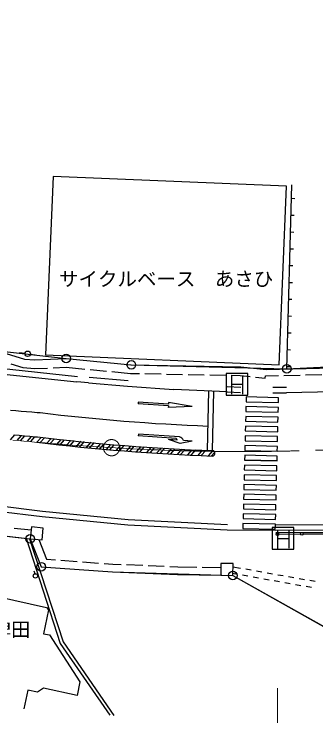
# Model space of a CAD drawing. Units: millimetres, scale not verified. Extents: x 40000 to 680000, y 20000 to 380000.
# Drawn here: x 354736 to 382648, y 237431 to 302268 of the extents above; entities that cross this region are included whole.
import ezdxf
from ezdxf.enums import TextEntityAlignment as Align

# ---------------------------------------------------------------- set-up
doc = ezdxf.new("R2010")
doc.units = ezdxf.units.MM
doc.header["$LTSCALE"] = 1000
doc.linetypes.add('CHAIN', pattern=[18.5, 12, -1.5, 3.5, -1.5])
for name, color, linetype, lineweight in [('M-BGD', 7, 'Continuous', 25), ('M-BMK', 2, 'CHAIN', 13), ('M-BMK-ROW', 30, 'Continuous', 25), ('M-STR-HTXT', 7, 'Continuous', 13), ('M-STR-STRC', 7, 'Continuous', 25)]:
    doc.layers.add(name, color=color, linetype=linetype, lineweight=lineweight)
doc.styles.add('ＭＳ ゴシック', font='')
doc.styles.get('ＭＳ ゴシック').set_extended_font_data('MS Gothic')

msp = doc.modelspace()

# ---------------------------------------------------------------- linework, layer by layer
at = {"layer": 'M-BGD'}
for p, q in [((358342, 287253), (357655, 270773)), ((379923, 286355), (358342, 287253)), ((379236, 269874), (379923, 286355)), ((379951, 269493), (380426, 286505)), ((380391, 285246), (380691, 285238)), ((380348, 283693), (380647, 283685)), ((380304, 282140), (380604, 282132)), ((380261, 280587), (380561, 280579)), ((380217, 279034), (380517, 279026)), ((380174, 277482), (380474, 277473)), ((380131, 275929), (380431, 275920)), ((380087, 274376), (380387, 274367)), ((380044, 272823), (380344, 272815)), ((353031, 271202), (355701, 270402)), ((380000, 271270), (380300, 271262)), ((355748, 270911), (355247, 270972)), ((355701, 270402), (356664, 270317)), ((356238, 270841), (356689, 270796)), ((356664, 270317), (359563, 270440)), ((357655, 270773), (379236, 269874)), ((359563, 270440), (365579, 269873)), ((351164, 269795), (360604, 268802)), ((354447, 269943), (355550, 269613)), ((365519, 269877), (375687, 269679)), ((355550, 269613), (356646, 269516)), ((356646, 269516), (357844, 269566)), ((358344, 269588), (359542, 269638)), ((359542, 269638), (361278, 269475)), ((361776, 269428), (363270, 269287)), ((363767, 269240), (365504, 269077)), ((365504, 269077), (366322, 269061)), ((375687, 269679), (378041, 269442)), ((378041, 269442), (384897, 269603)), ((379957, 269717), (380257, 269709)), ((361678, 268712), (365278, 268403)), ((366822, 269051), (368322, 269022)), ((368822, 269012), (370322, 268983)), ((370821, 268973), (372321, 268944)), ((372821, 268935), (374321, 268905)), ((374821, 268896), (375639, 268880)), ((375639, 268880), (376552, 268788)), ((377049, 268738), (377961, 268646)), ((377961, 268646), (377981, 268841)), ((377981, 268841), (379176, 268869)), ((379676, 268881), (381176, 268916)), ((381676, 268927), (383175, 268963)), ((374452, 267862), (375692, 267816)), ((378658, 267789), (379925, 267787)), ((357324, 255829), (341912, 257682)), ((365250, 255060), (357324, 255829)), ((356345, 254889), (356233, 253799)), ((357440, 254776), (356345, 254889)), ((374430, 254597), (365250, 255060)), ((348634, 254617), (356233, 253799)), ((356315, 254594), (354758, 254762)), ((357327, 253686), (357440, 254776)), ((378926, 254547), (374430, 254597)), ((385669, 254598), (378926, 254547)), ((385657, 254398), (378928, 254347)), ((379218, 254234), (381208, 254245)), ((381458, 254247), (383448, 254258)), ((355848, 253840), (359013, 244131)), ((356175, 253805), (359285, 244266)), ((356233, 253799), (357239, 251218)), ((356233, 253799), (357327, 253686)), ((357038, 253716), (357744, 251903)), ((357744, 251903), (358568, 251845)), ((359066, 251809), (360563, 251702)), ((361061, 251667), (362558, 251560)), ((357239, 251218), (363839, 250747)), ((363056, 251524), (363880, 251466)), ((363880, 251466), (364631, 251433)), ((365131, 251412), (366630, 251348)), ((367129, 251327), (368628, 251263)), ((369127, 251241), (369879, 251209)), ((369879, 251209), (371622, 251181)), ((372122, 251173), (373865, 251145)), ((373868, 251515), (373859, 250425)), ((374980, 251506), (373868, 251515)), ((374971, 250415), (374980, 251506)), ((374974, 251216), (375667, 251093)), ((376159, 251006), (376651, 250919)), ((356676, 250569), (356602, 250806)), ((363839, 250747), (369858, 250489)), ((369858, 250489), (373859, 250425)), ((373859, 250425), (374971, 250415)), ((374955, 250610), (375352, 250540)), ((374971, 250415), (393365, 240068)), ((375844, 250452), (376336, 250365)), ((376829, 250278), (377321, 250191)), ((377144, 250831), (377636, 250744)), ((378128, 250657), (378621, 250570)), ((379113, 250482), (379605, 250395)), ((380098, 250308), (380590, 250221)), ((377813, 250103), (378306, 250016)), ((378798, 249929), (379290, 249842)), ((379783, 249754), (380275, 249667)), ((381082, 250133), (381575, 250046)), ((382067, 249959), (382559, 249872)), ((380767, 249580), (381259, 249493)), ((381752, 249405), (382244, 249318)), ((351768, 248802), (357723, 247445)), ((357912, 247226), (357458, 245027)), ((357723, 247445), (357912, 247226)), ((357458, 245027), (358010, 244920)), ((358010, 244920), (360829, 240580)), ((359013, 244131), (363593, 237495)), ((359285, 244266), (363977, 237467)), ((360829, 240580), (360559, 239328)), ((357452, 239988), (356893, 239627)), ((360559, 239328), (357452, 239988)), ((356018, 239807), (355647, 238075)), ((356893, 239627), (356018, 239807))]:
    msp.add_line(p, q, dxfattribs=at)
for centre, radius in [((355996, 270885), 250), ((379093, 254233), 125), ((381333, 254246), 125), ((356711, 250372), 200)]:
    msp.add_circle(centre, radius, dxfattribs=at)
at = {"layer": 'M-BMK'}
msp.add_lwpolyline([(354635, 262909), (355132, 262863), (355630, 262818), (356128, 262774), (356627, 262730), (357125, 262688), (357623, 262646), (358121, 262605), (358620, 262565), (359118, 262526), (359617, 262488), (360115, 262451), (360614, 262415), (361113, 262380), (361612, 262346), (362111, 262313), (362609, 262281), (363109, 262250), (363608, 262220), (364107, 262191), (364606, 262163), (365105, 262136), (365605, 262111), (366104, 262086), (366604, 262063), (367103, 262041), (367603, 262020), (368102, 262000), (368602, 261982), (369102, 261965)], dxfattribs=at)
msp.add_circle((363754, 262211), 750, dxfattribs=at)
msp.add_arc((375756, 461854), 200000, 268.09327, 282.65895, dxfattribs=at)
at = {"layer": 'M-BMK-ROW'}
for points in [[(248247, 284712), (282606, 280168), (305492, 277194), (319794, 275549), (320530, 276087), (321766, 275942), (323251, 275767), (323630, 275084), (353031, 271202), (359563, 270440), (365579, 269873), (379951, 269493), (391107, 270042), (400529, 271021), (410468, 272571), (423366, 275447), (432469, 278037), (466093, 289213), (480363, 293949), (509956, 303808), (529640, 310863), (532262, 311805), (547242, 316297), (553826, 318528)], [(330116, 257372), (344811, 255101), (356233, 253799), (357239, 251218), (363839, 250747), (374971, 250415), (393360, 240061)]]:
    msp.add_lwpolyline(points, dxfattribs=at)
for centre in [(359563, 270440), (365579, 269873), (379951, 269493), (356233, 253799), (357239, 251218), (374971, 250415)]:
    msp.add_circle(centre, 400, dxfattribs=at)
at = {"layer": 'M-STR-HTXT'}
msp.add_line((379093, 240000), (379093, 229000), dxfattribs=at)
at = {"layer": 'M-STR-STRC'}
for p, q in [((351112, 269297), (360551, 268304)), ((376335, 269073), (374335, 269073)), ((374335, 269073), (374335, 267073)), ((376335, 267073), (376335, 269073)), ((374875, 267158), (374875, 268857)), ((375867, 268868), (375867, 267163)), ((361635, 268213), (360551, 268304)), ((361635, 268213), (365235, 267905)), ((365235, 267905), (369493, 267591)), ((374875, 268073), (375867, 268073)), ((374434, 267362), (369493, 267591)), ((372619, 261959), (372757, 267458)), ((373069, 261942), (373206, 267441)), ((374434, 267362), (375673, 267317)), ((378657, 267289), (379924, 267287)), ((387895, 267437), (379924, 267287)), ((374335, 267073), (376335, 267073)), ((376194, 266905), (376183, 266455)), ((379193, 266830), (376194, 266905)), ((379182, 266380), (379193, 266830)), ((366224, 266415), (366214, 266265)), ((369008, 266079), (366214, 266265)), ((369018, 266229), (366224, 266415)), ((369008, 266079), (368998, 265930)), ((371208, 266009), (368998, 265930)), ((369028, 266379), (369018, 266229)), ((371208, 266009), (369028, 266379)), ((376171, 266005), (376160, 265555)), ((379170, 265930), (376171, 266005)), ((376183, 266455), (379182, 266380)), ((379159, 265480), (379170, 265930)), ((354419, 265692), (354912, 265646)), ((354912, 265646), (355406, 265600)), ((355406, 265600), (355899, 265556)), ((355899, 265556), (356392, 265512)), ((356392, 265512), (356886, 265469)), ((356886, 265469), (357140, 265447)), ((376160, 265555), (379159, 265480)), ((376149, 265105), (376138, 264655)), ((376138, 264655), (379137, 264580)), ((379148, 265030), (376149, 265105)), ((379137, 264580), (379148, 265030)), ((376126, 264206), (376115, 263756)), ((379125, 264131), (376126, 264206)), ((379114, 263681), (379125, 264131)), ((354792, 263395), (354389, 262932)), ((354704, 263406), (355201, 263360)), ((355404, 263335), (355003, 262875)), ((355201, 263360), (355698, 263315)), ((355710, 263306), (355310, 262847)), ((355698, 263315), (356195, 263271)), ((356321, 263246), (355952, 262823)), ((356195, 263271), (356692, 263227)), ((366236, 263445), (366224, 263295)), ((369717, 263069), (366224, 263295)), ((370021, 263200), (366234, 263445)), ((376104, 263306), (376093, 262856)), ((379103, 263231), (376104, 263306)), ((376115, 263756), (379114, 263681)), ((356627, 263217), (356251, 262785)), ((356692, 263227), (356904, 263209)), ((357239, 263157), (356851, 262712)), ((357545, 263127), (357151, 262676)), ((358156, 263068), (357753, 262605)), ((358463, 263038), (358055, 262571)), ((359074, 262979), (358659, 262503)), ((359380, 262949), (358961, 262469)), ((359992, 262890), (359568, 262404)), ((360298, 262860), (359872, 262372)), ((360909, 262800), (360480, 262309)), ((361215, 262771), (360785, 262278)), ((361827, 262711), (361396, 262218)), ((362133, 262682), (361703, 262188)), ((362722, 262596), (362316, 262131)), ((370087, 262594), (369009, 262965)), ((369807, 262913), (369009, 262965)), ((371204, 262823), (370087, 262594)), ((371204, 262823), (370406, 262874)), ((376093, 262856), (379092, 262781)), ((379092, 262781), (379103, 263231)), ((363030, 262569), (362623, 262103)), ((363646, 262515), (363239, 262048)), ((363955, 262489), (363548, 262022)), ((364575, 262438), (364166, 261970)), ((364885, 262413), (364476, 261945)), ((365507, 262365), (365096, 261895)), ((365818, 262342), (365407, 261872)), ((366442, 262297), (366031, 261825)), ((366755, 262275), (366343, 261803)), ((367382, 262233), (366968, 261759)), ((367696, 262212), (367282, 261738)), ((368325, 262173), (367910, 261698)), ((368640, 262154), (368225, 261678)), ((369272, 262118), (368856, 261641)), ((369588, 262100), (369172, 261623)), ((370223, 262067), (369805, 261588)), ((370541, 262051), (370122, 261571)), ((371178, 262020), (370758, 261540)), ((371497, 262006), (371077, 261525)), ((372136, 261979), (371715, 261496)), ((372457, 261966), (372035, 261482)), ((373099, 261941), (372676, 261457)), ((376081, 262406), (376070, 261956)), ((376070, 261956), (379069, 261881)), ((379080, 262331), (376081, 262406)), ((379069, 261881), (379080, 262331)), ((373295, 261785), (372998, 261445)), ((376059, 261506), (376048, 261057)), ((379058, 261431), (376059, 261506)), ((379058, 261431), (376059, 261506)), ((379047, 260982), (379058, 261431)), ((379047, 260982), (376048, 261057)), ((376048, 261057), (379047, 260982)), ((376036, 260607), (376025, 260157)), ((376025, 260157), (379024, 260082)), ((379035, 260532), (376036, 260607)), ((379024, 260082), (379035, 260532)), ((376014, 259707), (376003, 259257)), ((379013, 259632), (376014, 259707)), ((379002, 259182), (379013, 259632)), ((375991, 258807), (375980, 258357)), ((378990, 258732), (375991, 258807)), ((376003, 259257), (379002, 259182)), ((378979, 258282), (378990, 258732)), ((357378, 256326), (341972, 258178)), ((375980, 258357), (378979, 258282)), ((375969, 257908), (375958, 257458)), ((375958, 257458), (378957, 257383)), ((378968, 257833), (375969, 257908)), ((378957, 257383), (378968, 257833)), ((375946, 257008), (375935, 256558)), ((378945, 256933), (375946, 257008)), ((378934, 256483), (378945, 256933)), ((365286, 255559), (357378, 256326)), ((375924, 256108), (375913, 255658)), ((378923, 256033), (375924, 256108)), ((375935, 256558), (378934, 256483)), ((374456, 255096), (365286, 255559)), ((375913, 255658), (378912, 255583)), ((378912, 255583), (378923, 256033)), ((375901, 255208), (375890, 254759)), ((378900, 255133), (375901, 255208)), ((380592, 254825), (378592, 254825)), ((378592, 254825), (378592, 252825)), ((378889, 254684), (378900, 255133)), ((385699, 255098), (378923, 255047)), ((380592, 252825), (380592, 254825)), ((375890, 254759), (378889, 254684)), ((379132, 252910), (379132, 254609)), ((380124, 254620), (380124, 252915)), ((379132, 253825), (380124, 253825)), ((378592, 252825), (380592, 252825))]:
    msp.add_line(p, q, dxfattribs=at)
for centre, radius, start, end in [((380094, 455352), 191287, 263.1079, 267.77736), ((380094, 455352), 194037, 263.12091, 267.92145), ((380094, 455352), 193537, 263.12091, 267.91978), ((369556, 262872), 254, 9.21766, 50.76137), ((369933, 262705), 502, 19.64633, 79.94409), ((373063, 261693), 250, 267.27356, 88.56771)]:
    msp.add_arc(centre, radius, start, end, dxfattribs=at)

# ---------------------------------------------------------------- texts
at = {"layer": 'M-BGD', "style": 'ＭＳ ゴシック'}
msp.add_text('サイクルベース\u3000あさひ', height=1320, dxfattribs=at).set_placement((368798, 277800), align=Align.MIDDLE_CENTER)
msp.add_text('Pearl Homes 稗田', height=1320, dxfattribs=at).set_placement((341878, 244358), align=Align.BOTTOM_LEFT)

doc.saveas('drawing.dxf')
